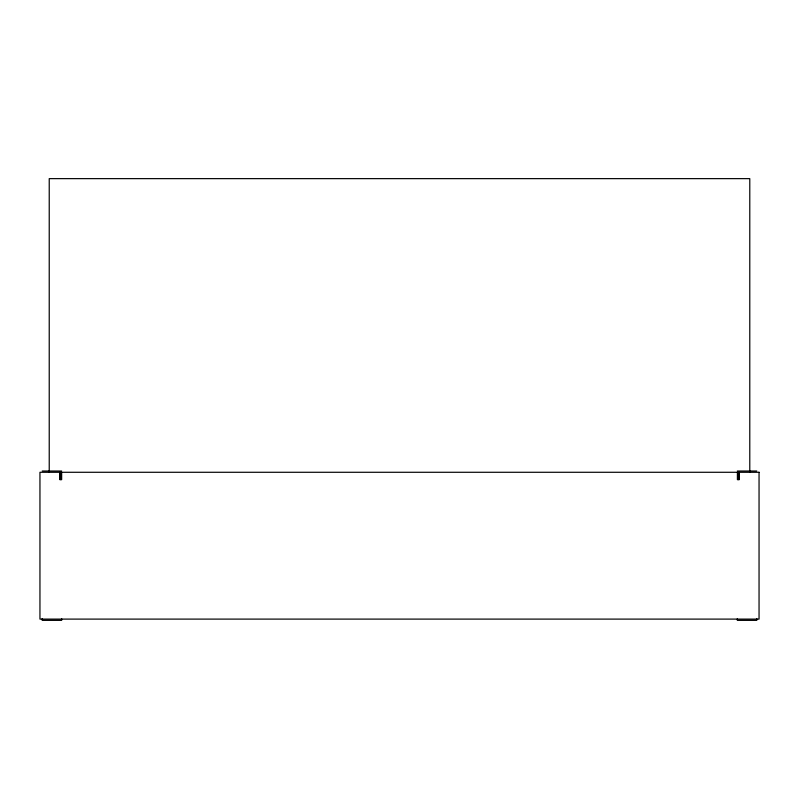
<?xml version="1.0" encoding="UTF-8"?>
<svg xmlns="http://www.w3.org/2000/svg" width="799" height="799" viewBox="0 0 799 799"><rect width="100%" height="100%" fill="white"/><g stroke="black" fill="none" stroke-linecap="round" stroke-linejoin="round"><path stroke-width="1.2" d="M42.207 471.02L61.653 471.02M737.337 471.02L756.783 471.02M756.783 618.686L756.783 620.364L737.337 620.364L737.337 618.686M749.782 472.149L749.782 178.636L49.228 178.636L49.228 472.149M739.315 472.279L739.315 479.62L737.397 479.62L737.397 472.279M738.765 472.279L738.765 479.62M737.946 472.279L737.946 479.62M61.653 472.279L61.653 479.62L59.745 479.62L59.745 472.279M61.653 618.686L61.653 620.364L42.207 620.364L42.207 618.686M61.114 472.279L61.114 479.62M60.285 472.279L60.285 479.62M759.05 472.279L39.95 472.279L39.95 619.105L759.05 619.105L759.05 472.279"/></g></svg>
